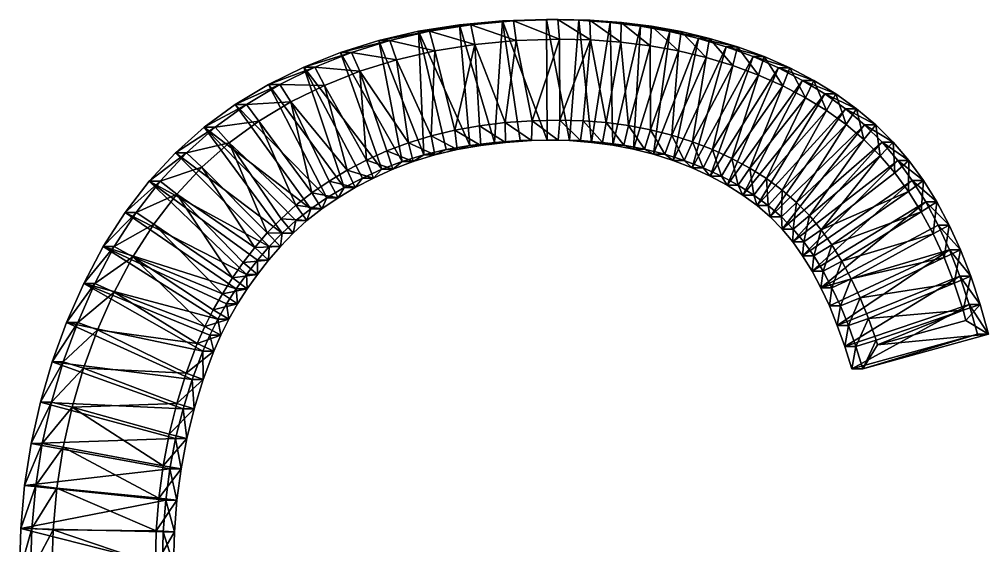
# Model space of a CAD drawing. Header units: metres. Extents: x -136 to 55, y -57 to 41.
# Drawn here: x -49.57 to -36.76, y 33.61 to 40.56 of the extents above; entities that cross this region are included whole.
import ezdxf

# ---------------------------------------------------------------- set-up
doc = ezdxf.new("R2010")
doc.units = ezdxf.units.M
doc.layers.get('0').update_dxf_attribs({"true_color": 0x57e057})

msp = doc.modelspace()

# ---------------------------------------------------------------- meshes
at = {"color": 74, "true_color": 0x58b11a}
mesh = msp.add_polyface(dxfattribs=at)
corners = [(-44.508, 38.683, 0.133), (-44.224, 38.77, 0.105), (-44.362, 38.683, 1.654), (-44.078, 38.77, 1.627), (-43.926, 38.841, 0.076), (-43.78, 38.841, 1.598), (-43.614, 38.896, 0.046), (-43.468, 38.896, 1.568), (-43.288, 38.936, 0.015), (-43.749, 40.491, 0.059), (-43.602, 40.491, 1.581), (-43.038, 40.544, 1.526), (-44.293, 40.404, 0.112), (-44.146, 40.404, 1.633), (-44.818, 40.281, 0.162), (-44.362, 38.683, 1.654), (-44.078, 38.77, 1.627), (-43.78, 38.841, 1.598), (-43.468, 38.896, 1.568), (-43.602, 40.491, 1.581), (-43.038, 40.544, 1.526), (-44.146, 40.404, 1.633), (-44.671, 40.281, 1.684), (-44.425, 38.931, 1.879), (-44.125, 39.023, 1.851), (-43.812, 39.098, 1.82), (-43.485, 39.156, 1.789), (-43.548, 40.231, 1.795), (-43.001, 40.282, 1.742), (-44.075, 40.146, 1.846), (-44.671, 40.281, 1.684), (-44.582, 40.028, 1.894), (-43.146, 39.197, 1.756), (-43.184, 40.544, 0.005)]
mesh.append_faces([[corners[k] for k in face] for face in [(6, 9, 8), (4, 12, 6), (1, 12, 4)]], dxfattribs={"vtx0": -1, "vtx1": -1, "color": 74})
mesh.append_faces([[corners[k] for k in face] for face in [(31, 23, 24), (29, 24, 25), (27, 25, 26), (27, 26, 32), (8, 9, 33), (6, 12, 9)]], dxfattribs={"vtx0": -1, "vtx2": -1, "color": 74})
mesh.append_faces([[corners[k] for k in face] for face in [(0, 1, 2), (1, 4, 3), (4, 6, 5), (6, 8, 7), (9, 12, 10), (12, 14, 13), (2, 3, 15), (3, 5, 16), (5, 7, 17), (10, 13, 19), (13, 22, 21), (15, 16, 23), (16, 17, 24), (17, 18, 25), (19, 21, 27), (21, 30, 29)]], dxfattribs={"vtx1": -1, "color": 74})
mesh.append_faces([[corners[k] for k in face] for face in [(29, 31, 24), (27, 29, 25)]], dxfattribs={"vtx1": -1, "vtx2": -1, "color": 74})
mesh.append_faces([[corners[k] for k in face] for face in [(1, 3, 2), (4, 5, 3), (6, 7, 5), (9, 10, 11), (12, 13, 10), (3, 16, 15), (5, 17, 16), (7, 18, 17), (10, 19, 20), (13, 21, 19), (16, 24, 23), (17, 25, 24), (18, 26, 25), (19, 27, 28), (21, 29, 27)]], dxfattribs={"vtx2": -1, "color": 74})
mesh = msp.add_polyface(dxfattribs=at)
corners = [(-43.288, 38.936, 0.015), (-43.142, 38.936, 1.536), (-43.468, 38.896, 1.568), (-42.949, 38.96, -0.018), (-42.802, 38.96, 1.504), (-42.595, 38.967, -0.052), (-42.448, 38.967, 1.47), (-42.297, 38.96, -0.08), (-42.151, 38.96, 1.441), (-42.601, 40.561, -0.051), (-42.454, 40.561, 1.47), (-42.029, 40.551, 1.429), (-43.184, 40.544, 0.005), (-43.038, 40.544, 1.526), (-43.749, 40.491, 0.059), (-43.468, 38.896, 1.568), (-43.142, 38.936, 1.536), (-42.802, 38.96, 1.504), (-42.448, 38.967, 1.47), (-42.454, 40.561, 1.47), (-42.029, 40.551, 1.429), (-43.038, 40.544, 1.526), (-43.602, 40.491, 1.581), (-43.485, 39.156, 1.789), (-43.146, 39.197, 1.756), (-42.793, 39.221, 1.722), (-42.427, 39.229, 1.687), (-42.151, 38.96, 1.441), (-42.432, 40.299, 1.688), (-42.021, 40.29, 1.648), (-43.001, 40.282, 1.742), (-43.602, 40.491, 1.581), (-43.548, 40.231, 1.795), (-42.175, 40.551, -0.092)]
mesh.append_faces([[corners[k] for k in face] for face in [(5, 9, 7), (3, 12, 5), (0, 12, 3)]], dxfattribs={"vtx0": -1, "vtx1": -1, "color": 74})
mesh.append_faces([[corners[k] for k in face] for face in [(30, 24, 25), (28, 25, 26), (7, 9, 33), (5, 12, 9)]], dxfattribs={"vtx0": -1, "vtx2": -1, "color": 74})
mesh.append_faces([[corners[k] for k in face] for face in [(0, 3, 1), (3, 5, 4), (5, 7, 6), (9, 12, 10), (12, 14, 13), (2, 1, 15), (1, 4, 16), (4, 6, 17), (6, 8, 18), (10, 13, 19), (13, 22, 21), (15, 16, 23), (16, 17, 24), (17, 18, 25), (18, 27, 26), (19, 21, 28), (21, 31, 30)]], dxfattribs={"vtx1": -1, "color": 74})
mesh.append_faces([[corners[k] for k in face] for face in [(30, 32, 24), (28, 30, 25)]], dxfattribs={"vtx1": -1, "vtx2": -1, "color": 74})
mesh.append_faces([[corners[k] for k in face] for face in [(0, 1, 2), (3, 4, 1), (5, 6, 4), (7, 8, 6), (9, 10, 11), (12, 13, 10), (1, 16, 15), (4, 17, 16), (6, 18, 17), (10, 19, 20), (13, 21, 19), (16, 24, 23), (17, 25, 24), (18, 26, 25), (19, 28, 29), (21, 30, 28)]], dxfattribs={"vtx2": -1, "color": 74})
mesh = msp.add_polyface(dxfattribs=at)
corners = [(-40.593, 40.31, -0.244), (-40.971, 40.401, -0.208), (-40.447, 40.31, 1.277), (-40.824, 40.401, 1.313), (-41.361, 40.471, -0.171), (-41.214, 40.471, 1.351), (-41.762, 40.521, -0.132), (-41.616, 40.521, 1.39), (-42.175, 40.551, -0.092), (-42.029, 40.551, 1.429), (-42.601, 40.561, -0.051), (-40.824, 40.401, 1.313), (-40.447, 40.31, 1.277), (-41.214, 40.471, 1.351), (-41.616, 40.521, 1.39), (-42.029, 40.551, 1.429), (-42.454, 40.561, 1.47), (-40.857, 40.144, 1.536), (-40.493, 40.057, 1.501), (-41.232, 40.212, 1.572), (-41.62, 40.26, 1.609), (-42.021, 40.29, 1.648), (-42.454, 40.561, 1.47), (-42.432, 40.299, 1.688), (-42.427, 39.229, 1.687), (-42.117, 39.222, 1.657), (-41.813, 39.198, 1.628), (-41.517, 39.159, 1.599), (-41.228, 39.103, 1.572), (-40.947, 39.032, 1.545), (-41.186, 38.78, -0.187), (-41.452, 38.848, -0.162), (-41.726, 38.9, -0.135), (-42.008, 38.937, -0.108), (-42.297, 38.96, -0.08)]
mesh.append_faces([[corners[k] for k in face] for face in [(32, 4, 31), (33, 6, 32), (34, 8, 33)]], dxfattribs={"vtx0": -1, "vtx1": -1, "color": 74})
mesh.append_faces([[corners[k] for k in face] for face in [(21, 24, 25), (21, 25, 26), (20, 26, 27), (19, 27, 28), (17, 28, 29), (30, 1, 0), (31, 4, 1), (32, 6, 4), (33, 8, 6)]], dxfattribs={"vtx0": -1, "vtx2": -1, "color": 74})
mesh.append_faces([[corners[k] for k in face] for face in [(0, 1, 2), (1, 4, 3), (4, 6, 5), (6, 8, 7), (8, 10, 9), (3, 5, 11), (5, 7, 13), (7, 9, 14), (9, 16, 15), (11, 13, 17), (13, 14, 19), (14, 15, 20), (15, 22, 21)]], dxfattribs={"vtx1": -1, "color": 74})
mesh.append_faces([[corners[k] for k in face] for face in [(21, 23, 24), (20, 21, 26), (19, 20, 27), (17, 19, 28), (18, 17, 29)]], dxfattribs={"vtx1": -1, "vtx2": -1, "color": 74})
mesh.append_faces([[corners[k] for k in face] for face in [(1, 3, 2), (4, 5, 3), (6, 7, 5), (8, 9, 7), (3, 11, 12), (5, 13, 11), (7, 14, 13), (9, 15, 14), (11, 17, 18), (13, 19, 17), (14, 20, 19), (15, 21, 20)]], dxfattribs={"vtx2": -1, "color": 74})
mesh = msp.add_polyface(dxfattribs=at)
corners = [(-44.818, 40.281, 0.162), (-44.671, 40.281, 1.684), (-44.146, 40.404, 1.633), (-45.322, 40.123, 0.211), (-45.176, 40.123, 1.732), (-45.808, 39.93, 0.258), (-45.661, 39.93, 1.779), (-46.273, 39.702, 0.302), (-46.126, 39.702, 1.824), (-44.362, 38.683, 1.654), (-44.362, 38.683, 1.654), (-44.632, 38.581, 1.68), (-44.671, 40.281, 1.684), (-44.146, 40.404, 1.633), (-45.176, 40.123, 1.732), (-45.661, 39.93, 1.779), (-46.126, 39.702, 1.824), (-44.711, 38.823, 1.907), (-44.98, 38.701, 1.933), (-44.425, 38.931, 1.879), (-44.582, 40.028, 1.894), (-44.075, 40.146, 1.846), (-45.068, 39.876, 1.941), (-45.535, 39.69, 1.986), (-45.981, 39.471, 2.029), (-45.701, 38.271, 2.002), (-45.475, 38.425, 1.981), (-45.235, 38.569, 1.957), (-44.224, 38.77, 0.105), (-44.293, 40.404, 0.112), (-44.508, 38.683, 0.133), (-44.778, 38.581, 0.159), (-45.034, 38.465, 0.183), (-45.276, 38.34, 0.206), (-45.503, 38.204, 0.228)]
mesh.append_faces([[corners[k] for k in face] for face in [(30, 0, 28), (31, 3, 30), (32, 5, 31), (33, 5, 32), (34, 7, 33)]], dxfattribs={"vtx0": -1, "vtx1": -1, "color": 74})
mesh.append_faces([[corners[k] for k in face] for face in [(24, 25, 26), (24, 26, 27), (23, 27, 18), (22, 18, 17), (22, 17, 19), (28, 0, 29), (30, 3, 0), (31, 5, 3), (33, 7, 5)]], dxfattribs={"vtx0": -1, "vtx2": -1, "color": 74})
mesh.append_faces([[corners[k] for k in face] for face in [(0, 3, 1), (3, 5, 4), (5, 7, 6), (1, 4, 12), (4, 6, 14), (6, 8, 15), (11, 10, 17), (12, 14, 20), (14, 15, 22), (15, 16, 23)]], dxfattribs={"vtx1": -1, "color": 74})
mesh.append_faces([[corners[k] for k in face] for face in [(23, 24, 27), (22, 23, 18), (20, 22, 19)]], dxfattribs={"vtx1": -1, "vtx2": -1, "color": 74})
mesh.append_faces([[corners[k] for k in face] for face in [(0, 1, 2), (3, 4, 1), (5, 6, 4), (7, 8, 6), (9, 10, 11), (1, 12, 13), (4, 14, 12), (6, 15, 14), (8, 16, 15), (11, 17, 18), (10, 19, 17), (12, 20, 21), (14, 22, 20), (15, 23, 22), (16, 24, 23)]], dxfattribs={"vtx2": -1, "color": 74})
mesh = msp.add_polyface(dxfattribs=at)
corners = [(-42.297, 38.96, -0.08), (-42.008, 38.937, -0.108), (-42.151, 38.96, 1.441), (-41.861, 38.937, 1.413), (-41.726, 38.9, -0.135), (-41.58, 38.9, 1.386), (-41.452, 38.848, -0.162), (-41.306, 38.848, 1.36), (-41.186, 38.78, -0.187), (-41.039, 38.78, 1.334), (-40.927, 38.698, -0.212), (-40.781, 38.698, 1.309), (-40.677, 38.6, -0.236), (-40.53, 38.6, 1.285), (-42.151, 38.96, 1.441), (-42.448, 38.967, 1.47), (-41.861, 38.937, 1.413), (-41.58, 38.9, 1.386), (-41.306, 38.848, 1.36), (-41.039, 38.78, 1.334), (-40.781, 38.698, 1.309), (-40.53, 38.6, 1.285), (-42.117, 39.222, 1.657), (-42.427, 39.229, 1.687), (-41.813, 39.198, 1.628), (-41.517, 39.159, 1.599), (-41.228, 39.103, 1.572), (-40.947, 39.032, 1.545), (-40.673, 38.945, 1.518), (-40.493, 40.057, 1.501), (-40.227, 40.2, -0.28), (-40.593, 40.31, -0.244), (-40.971, 40.401, -0.208)]
mesh.append_faces([[corners[k] for k in face] for face in [(10, 30, 12), (8, 31, 10), (6, 32, 8)]], dxfattribs={"vtx0": -1, "vtx1": -1, "color": 74})
mesh.append_faces([[corners[k] for k in face] for face in [(29, 27, 28)]], dxfattribs={"vtx0": -1, "vtx2": -1, "color": 74})
mesh.append_faces([[corners[k] for k in face] for face in [(0, 1, 2), (1, 4, 3), (4, 6, 5), (6, 8, 7), (8, 10, 9), (10, 12, 11), (2, 3, 14), (3, 5, 16), (5, 7, 17), (7, 9, 18), (9, 11, 19), (11, 13, 20), (14, 16, 22), (16, 17, 24), (17, 18, 25), (18, 19, 26), (19, 20, 27), (20, 21, 28)]], dxfattribs={"vtx1": -1, "color": 74})
mesh.append_faces([[corners[k] for k in face] for face in [(1, 3, 2), (4, 5, 3), (6, 7, 5), (8, 9, 7), (10, 11, 9), (12, 13, 11), (2, 14, 15), (3, 16, 14), (5, 17, 16), (7, 18, 17), (9, 19, 18), (11, 20, 19), (13, 21, 20), (14, 22, 23), (16, 24, 22), (17, 25, 24), (18, 26, 25), (19, 27, 26), (20, 28, 27)]], dxfattribs={"vtx2": -1, "color": 74})
mesh = msp.add_polyface(dxfattribs=at)
corners = [(-39.219, 39.756, -0.377), (-39.535, 39.92, -0.346), (-39.072, 39.756, 1.145), (-39.389, 39.92, 1.175), (-39.873, 40.069, -0.314), (-39.726, 40.069, 1.208), (-40.227, 40.2, -0.28), (-40.08, 40.2, 1.242), (-40.593, 40.31, -0.244), (-40.447, 40.31, 1.277), (-39.389, 39.92, 1.175), (-39.072, 39.756, 1.145), (-39.726, 40.069, 1.208), (-40.08, 40.2, 1.242), (-40.447, 40.31, 1.277), (-40.824, 40.401, 1.313), (-40.53, 38.6, 1.285), (-40.408, 38.842, 1.493), (-40.673, 38.945, 1.518), (-39.48, 39.684, 1.403), (-39.179, 39.527, 1.374), (-39.803, 39.826, 1.434), (-40.142, 39.951, 1.467), (-40.493, 40.057, 1.501), (-40.824, 40.401, 1.313), (-40.155, 38.725, 1.468), (-39.917, 38.597, 1.445), (-39.696, 38.458, 1.424), (-38.901, 39.357, 1.347), (-40.009, 38.241, -0.301), (-38.924, 39.576, -0.405), (-40.216, 38.371, -0.281), (-40.438, 38.49, -0.259), (-40.677, 38.6, -0.236), (-40.927, 38.698, -0.212)]
mesh.append_faces([[corners[k] for k in face] for face in [(31, 0, 29), (32, 1, 31), (33, 4, 32)]], dxfattribs={"vtx0": -1, "vtx1": -1, "color": 74})
mesh.append_faces([[corners[k] for k in face] for face in [(22, 18, 17), (21, 17, 25), (19, 25, 26), (20, 26, 27), (29, 0, 30), (31, 1, 0), (32, 4, 1), (33, 6, 4), (34, 8, 6)]], dxfattribs={"vtx0": -1, "vtx2": -1, "color": 74})
mesh.append_faces([[corners[k] for k in face] for face in [(0, 1, 2), (1, 4, 3), (4, 6, 5), (6, 8, 7), (3, 5, 10), (5, 7, 12), (7, 9, 13), (9, 15, 14), (10, 12, 19), (12, 13, 21), (13, 14, 22), (14, 24, 23)]], dxfattribs={"vtx1": -1, "color": 74})
mesh.append_faces([[corners[k] for k in face] for face in [(22, 23, 18), (21, 22, 17), (19, 21, 25), (20, 19, 26), (28, 20, 27)]], dxfattribs={"vtx1": -1, "vtx2": -1, "color": 74})
mesh.append_faces([[corners[k] for k in face] for face in [(1, 3, 2), (4, 5, 3), (6, 7, 5), (8, 9, 7), (3, 10, 11), (5, 12, 10), (7, 13, 12), (9, 14, 13), (16, 17, 18), (10, 19, 20), (12, 21, 19), (13, 22, 21), (14, 23, 22)]], dxfattribs={"vtx2": -1, "color": 74})
mesh = msp.add_polyface(dxfattribs=at)
corners = [(-37.961, 38.697, -0.498), (-37.814, 38.697, 1.023), (-37.623, 38.435, 1.005), (-38.169, 38.94, -0.478), (-38.023, 38.94, 1.044), (-38.399, 39.168, -0.456), (-38.253, 39.168, 1.066), (-38.651, 39.38, -0.431), (-38.505, 39.38, 1.09), (-38.924, 39.576, -0.405), (-38.778, 39.576, 1.116), (-39.219, 39.756, -0.377), (-39.072, 39.756, 1.145), (-37.623, 38.435, 1.005), (-37.814, 38.697, 1.023), (-38.023, 38.94, 1.044), (-38.253, 39.168, 1.066), (-38.505, 39.38, 1.09), (-38.778, 39.576, 1.116), (-39.072, 39.756, 1.145), (-39.389, 39.92, 1.175), (-37.998, 38.534, 1.261), (-38.193, 38.761, 1.279), (-38.408, 38.974, 1.3), (-38.643, 39.172, 1.323), (-38.901, 39.357, 1.347), (-39.179, 39.527, 1.374), (-39.389, 39.92, 1.175), (-39.49, 38.307, 1.404), (-39.301, 38.144, 1.386), (-39.128, 37.969, 1.369), (-39.489, 37.792, -0.351), (-39.646, 37.952, -0.336), (-39.82, 38.101, -0.319)]
mesh.append_faces([[corners[k] for k in face] for face in [(24, 28, 29), (31, 5, 3), (32, 7, 5), (33, 9, 7)]], dxfattribs={"vtx0": -1, "vtx2": -1, "color": 74})
mesh.append_faces([[corners[k] for k in face] for face in [(0, 3, 1), (3, 5, 4), (5, 7, 6), (7, 9, 8), (9, 11, 10), (2, 1, 13), (1, 4, 14), (4, 6, 15), (6, 8, 16), (8, 10, 17), (10, 12, 18), (12, 20, 19), (14, 15, 21), (15, 16, 22), (16, 17, 23), (17, 18, 24), (18, 19, 25), (19, 27, 26)]], dxfattribs={"vtx1": -1, "color": 74})
mesh.append_faces([[corners[k] for k in face] for face in [(24, 25, 28), (23, 24, 29), (22, 23, 30)]], dxfattribs={"vtx1": -1, "vtx2": -1, "color": 74})
mesh.append_faces([[corners[k] for k in face] for face in [(0, 1, 2), (3, 4, 1), (5, 6, 4), (7, 8, 6), (9, 10, 8), (11, 12, 10), (1, 14, 13), (4, 15, 14), (6, 16, 15), (8, 17, 16), (10, 18, 17), (12, 19, 18), (15, 22, 21), (16, 23, 22), (17, 24, 23), (18, 25, 24), (19, 26, 25)]], dxfattribs={"vtx2": -1, "color": 74})
mesh = msp.add_polyface(dxfattribs=at)
corners = [(-46.567, 37.193, 0.331), (-46.421, 37.381, 0.317), (-46.42, 37.193, 1.852), (-46.274, 37.381, 1.838), (-46.265, 37.563, 0.302), (-46.118, 37.563, 1.823), (-46.096, 37.738, 0.285), (-45.949, 37.738, 1.807), (-46.273, 39.702, 0.302), (-46.713, 39.438, 0.345), (-46.126, 39.702, 1.824), (-46.567, 39.438, 1.866), (-47.123, 39.136, 0.384), (-46.42, 37.193, 1.852), (-46.274, 37.381, 1.838), (-46.118, 37.563, 1.823), (-46.126, 39.702, 1.824), (-46.567, 39.438, 1.866), (-46.977, 39.136, 1.906), (-46.977, 39.136, 1.906), (-46.609, 37.349, 2.09), (-46.752, 37.146, 2.103), (-46.455, 37.547, 2.075), (-46.29, 37.74, 2.059), (-45.949, 37.738, 1.807), (-46.109, 37.927, 2.042), (-45.981, 39.471, 2.029), (-46.402, 39.219, 2.07), (-46.792, 38.932, 2.107), (-47.485, 38.252, 2.174), (-47.153, 38.61, 2.142), (-45.913, 38.105, 2.023), (-45.701, 38.271, 2.002), (-45.503, 38.204, 0.228), (-45.715, 38.059, 0.249), (-45.913, 37.904, 0.268), (-47.503, 38.798, 0.421), (-47.852, 38.422, 0.454)]
mesh.append_faces([[corners[k] for k in face] for face in [(35, 12, 34), (6, 12, 35), (4, 36, 6), (1, 37, 4)]], dxfattribs={"vtx0": -1, "vtx1": -1, "color": 74})
mesh.append_faces([[corners[k] for k in face] for face in [(29, 20, 22), (30, 22, 23), (28, 23, 25), (28, 25, 31), (33, 9, 8), (34, 12, 9)]], dxfattribs={"vtx0": -1, "vtx2": -1, "color": 74})
mesh.append_faces([[corners[k] for k in face] for face in [(0, 1, 2), (1, 4, 3), (4, 6, 5), (8, 9, 10), (9, 12, 11), (2, 3, 13), (3, 5, 14), (5, 7, 15), (10, 11, 16), (11, 18, 17), (13, 14, 20), (14, 15, 22), (15, 24, 23), (16, 17, 26), (17, 19, 27)]], dxfattribs={"vtx1": -1, "color": 74})
mesh.append_faces([[corners[k] for k in face] for face in [(28, 30, 23), (27, 28, 31), (26, 27, 32)]], dxfattribs={"vtx1": -1, "vtx2": -1, "color": 74})
mesh.append_faces([[corners[k] for k in face] for face in [(1, 3, 2), (4, 5, 3), (6, 7, 5), (9, 11, 10), (3, 14, 13), (5, 15, 14), (11, 17, 16), (18, 19, 17), (13, 20, 21), (14, 22, 20), (15, 23, 22), (24, 25, 23), (17, 27, 26), (19, 28, 27)]], dxfattribs={"vtx2": -1, "color": 74})
mesh = msp.add_polyface(dxfattribs=at)
corners = [(-40.677, 38.6, -0.236), (-40.438, 38.49, -0.259), (-40.53, 38.6, 1.285), (-40.291, 38.49, 1.262), (-40.216, 38.371, -0.281), (-40.069, 38.371, 1.241), (-40.009, 38.241, -0.301), (-39.863, 38.241, 1.221), (-39.82, 38.101, -0.319), (-39.673, 38.101, 1.202), (-39.646, 37.952, -0.336), (-39.499, 37.952, 1.186), (-39.489, 37.792, -0.351), (-39.342, 37.792, 1.171), (-39.347, 37.623, -0.364), (-39.201, 37.623, 1.157), (-40.53, 38.6, 1.285), (-40.291, 38.49, 1.262), (-40.069, 38.371, 1.241), (-39.863, 38.241, 1.221), (-39.673, 38.101, 1.202), (-39.499, 37.952, 1.186), (-39.342, 37.792, 1.171), (-40.408, 38.842, 1.493), (-40.155, 38.725, 1.468), (-39.917, 38.597, 1.445), (-39.696, 38.458, 1.424), (-39.49, 38.307, 1.404), (-39.301, 38.144, 1.386), (-38.901, 39.357, 1.347), (-38.651, 39.38, -0.431), (-38.924, 39.576, -0.405)]
mesh.append_faces([[corners[k] for k in face] for face in [(8, 30, 10), (6, 31, 8)]], dxfattribs={"vtx0": -1, "vtx1": -1, "color": 74})
mesh.append_faces([[corners[k] for k in face] for face in [(29, 26, 27)]], dxfattribs={"vtx0": -1, "vtx2": -1, "color": 74})
mesh.append_faces([[corners[k] for k in face] for face in [(0, 1, 2), (1, 4, 3), (4, 6, 5), (6, 8, 7), (8, 10, 9), (10, 12, 11), (12, 14, 13), (2, 3, 16), (3, 5, 17), (5, 7, 18), (7, 9, 19), (9, 11, 20), (11, 13, 21), (13, 15, 22), (16, 17, 23), (17, 18, 24), (18, 19, 25), (19, 20, 26), (20, 21, 27), (21, 22, 28)]], dxfattribs={"vtx1": -1, "color": 74})
mesh.append_faces([[corners[k] for k in face] for face in [(1, 3, 2), (4, 5, 3), (6, 7, 5), (8, 9, 7), (10, 11, 9), (12, 13, 11), (14, 15, 13), (3, 17, 16), (5, 18, 17), (7, 19, 18), (9, 20, 19), (11, 21, 20), (13, 22, 21), (17, 24, 23), (18, 25, 24), (19, 26, 25), (20, 27, 26), (21, 28, 27)]], dxfattribs={"vtx2": -1, "color": 74})
mesh = msp.add_polyface(dxfattribs=at)
corners = [(-47.123, 39.136, 0.384), (-46.977, 39.136, 1.906), (-46.567, 39.438, 1.866), (-47.503, 38.798, 0.421), (-47.356, 38.798, 1.942), (-47.852, 38.422, 0.454), (-47.705, 38.422, 1.976), (-48.17, 38.009, 0.485), (-48.024, 38.009, 2.007), (-48.459, 37.559, 0.513), (-48.312, 37.559, 2.034), (-48.716, 37.071, 0.538), (-48.57, 37.071, 2.059), (-46.977, 39.136, 1.906), (-47.356, 38.798, 1.942), (-47.705, 38.422, 1.976), (-48.024, 38.009, 2.007), (-48.312, 37.559, 2.034), (-48.57, 37.071, 2.059), (-46.792, 38.932, 2.107), (-47.153, 38.61, 2.142), (-47.485, 38.252, 2.174), (-47.79, 37.858, 2.203), (-48.066, 37.426, 2.23), (-46.884, 36.938, 2.116), (-46.752, 37.146, 2.103), (-46.609, 37.349, 2.09), (-46.455, 37.547, 2.075), (-46.096, 37.738, 0.285), (-46.265, 37.563, 0.302), (-46.567, 37.193, 0.331), (-46.421, 37.381, 0.317), (-46.703, 37, 0.344)]
mesh.append_faces([[corners[k] for k in face] for face in [(30, 5, 31), (32, 7, 30)]], dxfattribs={"vtx0": -1, "vtx1": -1, "color": 74})
mesh.append_faces([[corners[k] for k in face] for face in [(22, 24, 25), (21, 25, 26), (28, 3, 0), (29, 5, 3), (30, 7, 5), (32, 9, 7)]], dxfattribs={"vtx0": -1, "vtx2": -1, "color": 74})
mesh.append_faces([[corners[k] for k in face] for face in [(0, 3, 1), (3, 5, 4), (5, 7, 6), (7, 9, 8), (9, 11, 10), (1, 4, 13), (4, 6, 14), (6, 8, 15), (8, 10, 16), (10, 12, 17), (13, 14, 19), (14, 15, 20), (15, 16, 21), (16, 17, 22), (17, 18, 23)]], dxfattribs={"vtx1": -1, "color": 74})
mesh.append_faces([[corners[k] for k in face] for face in [(22, 23, 24), (21, 22, 25), (20, 21, 27)]], dxfattribs={"vtx1": -1, "vtx2": -1, "color": 74})
mesh.append_faces([[corners[k] for k in face] for face in [(0, 1, 2), (3, 4, 1), (5, 6, 4), (7, 8, 6), (9, 10, 8), (11, 12, 10), (4, 14, 13), (6, 15, 14), (8, 16, 15), (10, 17, 16), (12, 18, 17), (14, 20, 19), (15, 21, 20), (16, 22, 21), (17, 23, 22)]], dxfattribs={"vtx2": -1, "color": 74})
mesh = msp.add_polyface(dxfattribs=at)
corners = [(-46.096, 37.738, 0.285), (-45.913, 37.904, 0.268), (-45.949, 37.738, 1.807), (-45.766, 37.904, 1.789), (-45.715, 38.059, 0.249), (-45.568, 38.059, 1.77), (-45.503, 38.204, 0.228), (-45.356, 38.204, 1.75), (-45.276, 38.34, 0.206), (-45.129, 38.34, 1.728), (-45.034, 38.465, 0.183), (-44.888, 38.465, 1.705), (-44.778, 38.581, 0.159), (-44.632, 38.581, 1.68), (-44.508, 38.683, 0.133), (-44.362, 38.683, 1.654), (-45.949, 37.738, 1.807), (-46.118, 37.563, 1.823), (-45.766, 37.904, 1.789), (-45.568, 38.059, 1.77), (-45.356, 38.204, 1.75), (-45.129, 38.34, 1.728), (-44.888, 38.465, 1.705), (-44.632, 38.581, 1.68), (-46.109, 37.927, 2.042), (-45.913, 38.105, 2.023), (-45.701, 38.271, 2.002), (-45.475, 38.425, 1.981), (-45.235, 38.569, 1.957), (-44.98, 38.701, 1.933), (-46.402, 39.219, 2.07), (-46.713, 39.438, 0.345)]
mesh.append_faces([[corners[k] for k in face] for face in [(4, 31, 6)]], dxfattribs={"vtx0": -1, "vtx1": -1, "color": 74})
mesh.append_faces([[corners[k] for k in face] for face in [(30, 25, 26)]], dxfattribs={"vtx0": -1, "vtx2": -1, "color": 74})
mesh.append_faces([[corners[k] for k in face] for face in [(0, 1, 2), (1, 4, 3), (4, 6, 5), (6, 8, 7), (8, 10, 9), (10, 12, 11), (12, 14, 13), (2, 3, 16), (3, 5, 18), (5, 7, 19), (7, 9, 20), (9, 11, 21), (11, 13, 22), (13, 15, 23), (16, 18, 24), (18, 19, 25), (19, 20, 26), (20, 21, 27), (21, 22, 28), (22, 23, 29)]], dxfattribs={"vtx1": -1, "color": 74})
mesh.append_faces([[corners[k] for k in face] for face in [(1, 3, 2), (4, 5, 3), (6, 7, 5), (8, 9, 7), (10, 11, 9), (12, 13, 11), (14, 15, 13), (2, 16, 17), (3, 18, 16), (5, 19, 18), (7, 20, 19), (9, 21, 20), (11, 22, 21), (13, 23, 22), (18, 25, 24), (19, 26, 25), (20, 27, 26), (21, 28, 27), (22, 29, 28)]], dxfattribs={"vtx2": -1, "color": 74})
mesh = msp.add_polyface(dxfattribs=at)
corners = [(-37.278, 37.517, -0.564), (-37.428, 37.845, -0.549), (-37.131, 37.517, 0.958), (-37.282, 37.845, 0.972), (-37.592, 38.151, -0.533), (-37.446, 38.151, 0.988), (-37.77, 38.435, -0.516), (-37.623, 38.435, 1.005), (-37.961, 38.697, -0.498), (-39.201, 37.623, 1.157), (-39.201, 37.623, 1.157), (-39.342, 37.792, 1.171), (-37.131, 37.517, 0.958), (-37.282, 37.845, 0.972), (-37.446, 38.151, 0.988), (-37.623, 38.435, 1.005), (-39.128, 37.969, 1.369), (-39.301, 38.144, 1.386), (-38.973, 37.783, 1.354), (-39.071, 37.439, 1.145), (-38.832, 37.584, 1.341), (-37.494, 37.727, 1.212), (-37.35, 37.414, 1.198), (-37.65, 38.019, 1.227), (-37.818, 38.287, 1.243), (-37.814, 38.697, 1.023), (-37.998, 38.534, 1.261), (-38.408, 38.974, 1.3), (-38.193, 38.761, 1.279), (-38.7, 37.367, 1.328), (-38.977, 37.016, -0.4), (-39.094, 37.237, -0.389), (-39.218, 37.439, -0.377), (-39.347, 37.623, -0.364), (-38.169, 38.94, -0.478), (-39.489, 37.792, -0.351), (-39.646, 37.952, -0.336), (-38.399, 39.168, -0.456)]
mesh.append_faces([[corners[k] for k in face] for face in [(32, 6, 31), (33, 8, 32), (35, 34, 33), (36, 37, 35)]], dxfattribs={"vtx0": -1, "vtx1": -1, "color": 74})
mesh.append_faces([[corners[k] for k in face] for face in [(27, 17, 16), (28, 16, 18), (24, 18, 20), (23, 20, 29), (30, 4, 1), (31, 6, 4), (32, 8, 6), (33, 34, 8)]], dxfattribs={"vtx0": -1, "vtx2": -1, "color": 74})
mesh.append_faces([[corners[k] for k in face] for face in [(0, 1, 2), (1, 4, 3), (4, 6, 5), (6, 8, 7), (2, 3, 12), (3, 5, 13), (5, 7, 14), (11, 10, 16), (10, 19, 18), (13, 14, 21), (14, 15, 23), (15, 25, 24)]], dxfattribs={"vtx1": -1, "color": 74})
mesh.append_faces([[corners[k] for k in face] for face in [(26, 28, 18), (24, 26, 18), (23, 24, 20), (21, 23, 29)]], dxfattribs={"vtx1": -1, "vtx2": -1, "color": 74})
mesh.append_faces([[corners[k] for k in face] for face in [(1, 3, 2), (4, 5, 3), (6, 7, 5), (9, 10, 11), (3, 13, 12), (5, 14, 13), (7, 15, 14), (11, 16, 17), (10, 18, 16), (19, 20, 18), (13, 21, 22), (14, 23, 21), (15, 24, 23), (25, 26, 24)]], dxfattribs={"vtx2": -1, "color": 74})
mesh = msp.add_polyface(dxfattribs=at)
corners = [(-39.347, 37.623, -0.364), (-39.218, 37.439, -0.377), (-39.201, 37.623, 1.157), (-39.071, 37.439, 1.145), (-39.094, 37.237, -0.389), (-38.948, 37.237, 1.133), (-38.977, 37.016, -0.4), (-38.83, 37.016, 1.121), (-38.865, 36.776, -0.411), (-38.719, 36.776, 1.111), (-38.76, 36.517, -0.421), (-38.614, 36.517, 1.1), (-38.661, 36.24, -0.43), (-38.515, 36.24, 1.091), (-38.569, 35.944, -0.439), (-38.422, 35.944, 1.082), (-39.201, 37.623, 1.157), (-39.071, 37.439, 1.145), (-38.948, 37.237, 1.133), (-38.83, 37.016, 1.121), (-38.719, 36.776, 1.111), (-38.614, 36.517, 1.1), (-38.515, 36.24, 1.091), (-38.422, 35.944, 1.082), (-38.832, 37.584, 1.341), (-38.7, 37.367, 1.328), (-38.576, 37.133, 1.316), (-38.459, 36.881, 1.305), (-38.349, 36.611, 1.294), (-38.247, 36.324, 1.284), (-37.278, 37.517, -0.564), (-37.592, 38.151, -0.533)]
mesh.append_faces([[corners[k] for k in face] for face in [(6, 30, 8), (4, 31, 6)]], dxfattribs={"vtx0": -1, "vtx1": -1, "color": 74})
mesh.append_faces([[corners[k] for k in face] for face in [(0, 1, 2), (1, 4, 3), (4, 6, 5), (6, 8, 7), (8, 10, 9), (10, 12, 11), (12, 14, 13), (2, 3, 16), (3, 5, 17), (5, 7, 18), (7, 9, 19), (9, 11, 20), (11, 13, 21), (13, 15, 22), (17, 18, 24), (18, 19, 25), (19, 20, 26), (20, 21, 27), (21, 22, 28), (22, 23, 29)]], dxfattribs={"vtx1": -1, "color": 74})
mesh.append_faces([[corners[k] for k in face] for face in [(1, 3, 2), (4, 5, 3), (6, 7, 5), (8, 9, 7), (10, 11, 9), (12, 13, 11), (14, 15, 13), (3, 17, 16), (5, 18, 17), (7, 19, 18), (9, 20, 19), (11, 21, 20), (13, 22, 21), (15, 23, 22), (18, 25, 24), (19, 26, 25), (20, 27, 26), (21, 28, 27), (22, 29, 28)]], dxfattribs={"vtx2": -1, "color": 74})
mesh = msp.add_polyface(dxfattribs=at)
corners = [(-38.569, 35.944, -0.439), (-36.907, 36.402, -0.599), (-38.422, 35.944, 1.082), (-36.761, 36.402, 0.922), (-37.017, 36.796, -0.589), (-36.871, 36.796, 0.933), (-37.141, 37.167, -0.577), (-36.994, 37.167, 0.945), (-37.278, 37.517, -0.564), (-37.131, 37.517, 0.958), (-38.422, 35.944, 1.082), (-36.761, 36.402, 0.922), (-36.871, 36.796, 0.933), (-36.994, 37.167, 0.945), (-37.131, 37.517, 0.958), (-38.228, 36.264, 1.283), (-38.247, 36.324, 1.284), (-37.062, 36.585, 1.17), (-37.099, 36.719, 1.174), (-37.218, 37.078, 1.185), (-37.35, 37.414, 1.198), (-37.282, 37.845, 0.972), (-37.494, 37.727, 1.212), (-38.7, 37.367, 1.328), (-38.576, 37.133, 1.316), (-38.459, 36.881, 1.305), (-38.349, 36.611, 1.294), (-38.661, 36.24, -0.43), (-38.76, 36.517, -0.421), (-38.865, 36.776, -0.411), (-38.977, 37.016, -0.4), (-37.428, 37.845, -0.549)]
mesh.append_faces([[corners[k] for k in face] for face in [(0, 4, 1)]], dxfattribs={"vtx0": -1, "color": 74})
mesh.append_faces([[corners[k] for k in face] for face in [(16, 18, 26), (27, 4, 0), (28, 6, 27), (29, 8, 28)]], dxfattribs={"vtx0": -1, "vtx1": -1, "color": 74})
mesh.append_faces([[corners[k] for k in face] for face in [(22, 23, 24), (20, 24, 25), (19, 25, 26), (27, 6, 4), (28, 8, 6), (30, 31, 8)]], dxfattribs={"vtx0": -1, "vtx2": -1, "color": 74})
mesh.append_faces([[corners[k] for k in face] for face in [(0, 1, 2), (1, 4, 3), (4, 6, 5), (6, 8, 7), (2, 3, 10), (3, 5, 11), (5, 7, 12), (7, 9, 13), (10, 11, 15), (11, 12, 17), (12, 13, 18), (13, 14, 19), (14, 21, 20)]], dxfattribs={"vtx1": -1, "color": 74})
mesh.append_faces([[corners[k] for k in face] for face in [(16, 15, 18), (20, 22, 24), (19, 20, 25), (18, 19, 26)]], dxfattribs={"vtx1": -1, "vtx2": -1, "color": 74})
mesh.append_faces([[corners[k] for k in face] for face in [(1, 3, 2), (4, 5, 3), (6, 7, 5), (8, 9, 7), (3, 11, 10), (5, 12, 11), (7, 13, 12), (9, 14, 13), (10, 15, 16), (11, 17, 15), (12, 18, 17), (13, 19, 18), (14, 20, 19), (15, 17, 18)]], dxfattribs={"vtx2": -1, "color": 74})
mesh = msp.add_polyface(dxfattribs=at)
corners = [(-48.716, 37.071, 0.538), (-48.942, 36.559, 0.559), (-48.57, 37.071, 2.059), (-48.795, 36.559, 2.081), (-49.132, 36.037, 0.578), (-48.986, 36.037, 2.099), (-49.288, 35.503, 0.593), (-49.142, 35.503, 2.114), (-49.41, 34.958, 0.604), (-48.57, 37.071, 2.059), (-48.795, 36.559, 2.081), (-48.986, 36.037, 2.099), (-49.142, 35.503, 2.114), (-49.263, 34.958, 2.126), (-47.257, 35.418, 1.933), (-47.487, 35.489, 2.174), (-47.588, 35.081, 2.184), (-48.314, 36.957, 2.254), (-48.066, 37.426, 2.23), (-48.532, 36.461, 2.275), (-48.717, 35.955, 2.293), (-48.868, 35.437, 2.307), (-47.363, 35.888, 2.162), (-47.217, 36.278, 2.148), (-47.116, 36.504, 2.139), (-47.006, 36.724, 2.128), (-46.828, 36.802, 0.356), (-48.459, 37.559, 0.513), (-46.703, 37, 0.344), (-46.943, 36.599, 0.367), (-47.048, 36.391, 0.377), (-47.143, 36.178, 0.386), (-47.284, 35.803, 0.4), (-47.403, 35.418, 0.411)]
mesh.append_faces([[corners[k] for k in face] for face in [(26, 27, 28), (29, 27, 26), (30, 0, 29), (31, 0, 30), (32, 1, 31), (33, 4, 32)]], dxfattribs={"vtx0": -1, "vtx1": -1, "color": 74})
mesh.append_faces([[corners[k] for k in face] for face in [(21, 16, 15), (20, 15, 22), (19, 22, 23), (17, 23, 24), (18, 24, 25), (29, 0, 27), (31, 1, 0), (32, 4, 1), (33, 6, 4)]], dxfattribs={"vtx0": -1, "vtx2": -1, "color": 74})
mesh.append_faces([[corners[k] for k in face] for face in [(0, 1, 2), (1, 4, 3), (4, 6, 5), (6, 8, 7), (2, 3, 9), (3, 5, 10), (5, 7, 11), (7, 13, 12), (9, 10, 17), (10, 11, 19), (11, 12, 20)]], dxfattribs={"vtx1": -1, "color": 74})
mesh.append_faces([[corners[k] for k in face] for face in [(20, 21, 15), (19, 20, 22), (17, 19, 23), (18, 17, 24)]], dxfattribs={"vtx1": -1, "vtx2": -1, "color": 74})
mesh.append_faces([[corners[k] for k in face] for face in [(1, 3, 2), (4, 5, 3), (6, 7, 5), (3, 10, 9), (5, 11, 10), (7, 12, 11), (14, 15, 16), (9, 17, 18), (10, 19, 17), (11, 20, 19), (12, 21, 20)]], dxfattribs={"vtx2": -1, "color": 74})
mesh = msp.add_polyface(dxfattribs=at)
corners = [(-47.403, 35.418, 0.411), (-47.284, 35.803, 0.4), (-47.257, 35.418, 1.933), (-47.137, 35.803, 1.921), (-47.143, 36.178, 0.386), (-46.996, 36.178, 1.908), (-47.048, 36.391, 0.377), (-46.902, 36.391, 1.899), (-46.943, 36.599, 0.367), (-46.797, 36.599, 1.888), (-46.828, 36.802, 0.356), (-46.682, 36.802, 1.877), (-46.703, 37, 0.344), (-46.556, 37, 1.865), (-46.567, 37.193, 0.331), (-46.42, 37.193, 1.852), (-47.257, 35.418, 1.933), (-47.137, 35.803, 1.921), (-46.996, 36.178, 1.908), (-46.902, 36.391, 1.899), (-46.797, 36.599, 1.888), (-46.682, 36.802, 1.877), (-46.556, 37, 1.865), (-46.42, 37.193, 1.852), (-47.487, 35.489, 2.174), (-47.363, 35.888, 2.162), (-47.217, 36.278, 2.148), (-47.116, 36.504, 2.139), (-47.006, 36.724, 2.128), (-46.884, 36.938, 2.116), (-46.752, 37.146, 2.103), (-48.066, 37.426, 2.23)]
mesh.append_faces([[corners[k] for k in face] for face in [(31, 28, 29)]], dxfattribs={"vtx0": -1, "vtx2": -1, "color": 74})
mesh.append_faces([[corners[k] for k in face] for face in [(0, 1, 2), (1, 4, 3), (4, 6, 5), (6, 8, 7), (8, 10, 9), (10, 12, 11), (12, 14, 13), (2, 3, 16), (3, 5, 17), (5, 7, 18), (7, 9, 19), (9, 11, 20), (11, 13, 21), (13, 15, 22), (16, 17, 24), (17, 18, 25), (18, 19, 26), (19, 20, 27), (20, 21, 28), (21, 22, 29), (22, 23, 30)]], dxfattribs={"vtx1": -1, "color": 74})
mesh.append_faces([[corners[k] for k in face] for face in [(1, 3, 2), (4, 5, 3), (6, 7, 5), (8, 9, 7), (10, 11, 9), (12, 13, 11), (14, 15, 13), (3, 17, 16), (5, 18, 17), (7, 19, 18), (9, 20, 19), (11, 21, 20), (13, 22, 21), (15, 23, 22), (17, 25, 24), (18, 26, 25), (19, 27, 26), (20, 28, 27), (21, 29, 28), (22, 30, 29)]], dxfattribs={"vtx2": -1, "color": 74})
mesh = msp.add_polyface(dxfattribs=at)
corners = [(-47.631, 34.21, 0.433), (-47.577, 34.622, 0.428), (-47.485, 34.21, 1.955), (-47.43, 34.622, 1.949), (-47.501, 35.024, 0.421), (-47.354, 35.024, 1.942), (-47.403, 35.418, 0.411), (-47.257, 35.418, 1.933), (-49.41, 34.958, 0.604), (-49.263, 34.958, 2.126), (-49.142, 35.503, 2.114), (-49.496, 34.402, 0.613), (-49.35, 34.402, 2.134), (-49.548, 33.834, 0.618), (-47.485, 34.21, 1.955), (-47.43, 34.622, 1.949), (-47.354, 35.024, 1.942), (-47.257, 35.418, 1.933), (-49.263, 34.958, 2.126), (-49.142, 35.503, 2.114), (-49.35, 34.402, 2.134), (-49.402, 33.834, 2.139), (-47.723, 34.238, 2.197), (-47.757, 33.803, 2.2), (-47.667, 34.664, 2.192), (-47.588, 35.081, 2.184), (-48.868, 35.437, 2.307), (-48.986, 34.909, 2.319), (-49.07, 34.369, 2.327), (-49.402, 33.834, 2.139), (-49.288, 35.503, 0.593)]
mesh.append_faces([[corners[k] for k in face] for face in [(4, 30, 6), (1, 8, 4), (0, 11, 1)]], dxfattribs={"vtx0": -1, "vtx1": -1, "color": 74})
mesh.append_faces([[corners[k] for k in face] for face in [(28, 23, 22), (27, 22, 24), (26, 24, 25), (4, 8, 30), (1, 11, 8), (0, 13, 11)]], dxfattribs={"vtx0": -1, "vtx2": -1, "color": 74})
mesh.append_faces([[corners[k] for k in face] for face in [(0, 1, 2), (1, 4, 3), (4, 6, 5), (8, 11, 9), (11, 13, 12), (2, 3, 14), (3, 5, 15), (5, 7, 16), (9, 12, 18), (12, 21, 20), (14, 15, 22), (15, 16, 24), (16, 17, 25), (19, 18, 26), (18, 20, 27), (20, 29, 28)]], dxfattribs={"vtx1": -1, "color": 74})
mesh.append_faces([[corners[k] for k in face] for face in [(27, 28, 22), (26, 27, 24)]], dxfattribs={"vtx1": -1, "vtx2": -1, "color": 74})
mesh.append_faces([[corners[k] for k in face] for face in [(1, 3, 2), (4, 5, 3), (6, 7, 5), (8, 9, 10), (11, 12, 9), (3, 15, 14), (5, 16, 15), (7, 17, 16), (9, 18, 19), (12, 20, 18), (14, 22, 23), (15, 24, 22), (16, 25, 24), (18, 27, 26), (20, 28, 27)]], dxfattribs={"vtx2": -1, "color": 74})
mesh = msp.add_polyface(dxfattribs=at)
corners = [(-47.662, 32.838, 0.436), (-47.675, 33.361, 0.437), (-47.515, 32.838, 1.958), (-47.528, 33.361, 1.959), (-47.664, 33.79, 0.436), (-47.517, 33.79, 1.958), (-47.631, 34.21, 0.433), (-47.485, 34.21, 1.955), (-49.548, 33.834, 0.618), (-49.402, 33.834, 2.139), (-49.35, 34.402, 2.134), (-49.566, 33.256, 0.619), (-49.419, 33.256, 2.141), (-49.548, 32.675, 0.618), (-49.402, 32.675, 2.139), (-47.515, 32.838, 1.958), (-47.528, 33.361, 1.959), (-47.517, 33.79, 1.958), (-47.485, 34.21, 1.955), (-49.402, 33.834, 2.139), (-49.35, 34.402, 2.134), (-49.419, 33.256, 2.141), (-49.402, 32.675, 2.139), (-47.755, 32.824, 2.2), (-47.768, 33.361, 2.201), (-47.757, 33.803, 2.2), (-49.12, 33.818, 2.332), (-49.07, 34.369, 2.327), (-49.137, 33.256, 2.333), (-49.12, 32.691, 2.331)]
mesh.append_faces([[corners[k] for k in face] for face in [(4, 8, 6), (1, 8, 4), (0, 11, 1)]], dxfattribs={"vtx0": -1, "vtx1": -1, "color": 74})
mesh.append_faces([[corners[k] for k in face] for face in [(28, 23, 24), (26, 24, 25), (1, 11, 8), (0, 13, 11)]], dxfattribs={"vtx0": -1, "vtx2": -1, "color": 74})
mesh.append_faces([[corners[k] for k in face] for face in [(0, 1, 2), (1, 4, 3), (4, 6, 5), (8, 11, 9), (11, 13, 12), (2, 3, 15), (3, 5, 16), (5, 7, 17), (9, 12, 19), (12, 14, 21), (15, 16, 23), (16, 17, 24), (17, 18, 25), (19, 21, 26), (21, 22, 28)]], dxfattribs={"vtx1": -1, "color": 74})
mesh.append_faces([[corners[k] for k in face] for face in [(28, 29, 23), (26, 28, 24), (27, 26, 25)]], dxfattribs={"vtx1": -1, "vtx2": -1, "color": 74})
mesh.append_faces([[corners[k] for k in face] for face in [(1, 3, 2), (4, 5, 3), (6, 7, 5), (8, 9, 10), (11, 12, 9), (13, 14, 12), (3, 16, 15), (5, 17, 16), (7, 18, 17), (9, 19, 20), (12, 21, 19), (14, 22, 21), (16, 24, 23), (17, 25, 24), (19, 26, 27), (21, 28, 26), (22, 29, 28)]], dxfattribs={"vtx2": -1, "color": 74})

doc.saveas('drawing.dxf')
